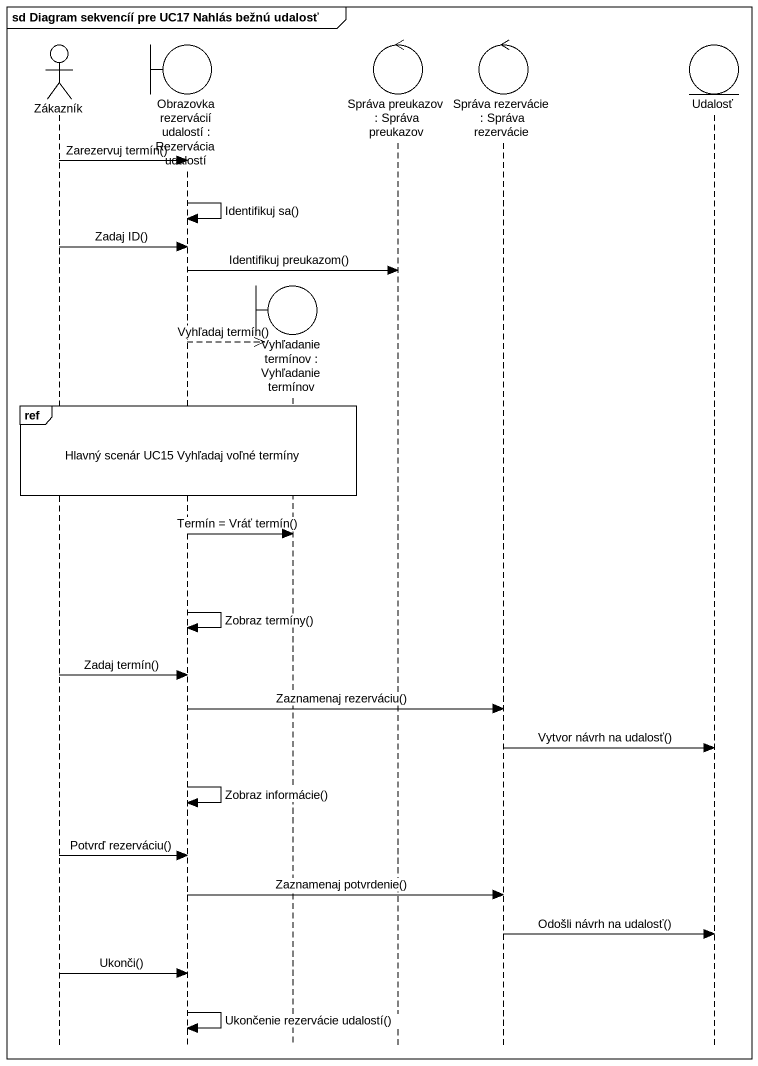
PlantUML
@startuml
mainframe sd Diagram sekvencíí pre UC17 Nahlás bežnú udalosť
hide footbox
actor Zákazník
boundary "Obrazovka rezervácií udalostí : Rezervácia udalostí" as Obrazovka_rezervácií
boundary "Vyhľadanie termínov : Vyhľadanie termínov" as Vyhľadanie_termínov
control "Správa preukazov : Správa preukazov" as Správa_preukazov
control "Správa rezervácie : Správa rezervácie" as Správa_rezervácie
entity Udalosť

Zákazník -> Obrazovka_rezervácií : Zarezervuj termín()
Obrazovka_rezervácií -> Obrazovka_rezervácií : Identifikuj sa()
Zákazník -> Obrazovka_rezervácií : Zadaj ID()
Obrazovka_rezervácií -> Správa_preukazov : Identifikuj preukazom()
Obrazovka_rezervácií -->> Vyhľadanie_termínov ** : Vyhľadaj termín()
ref over Zákazník, Obrazovka_rezervácií, Vyhľadanie_termínov : Hlavný scenár UC15 Vyhľadaj voľné termíny
Obrazovka_rezervácií -> Vyhľadanie_termínov : Termín = Vráť termín()
Obrazovka_rezervácií -> Obrazovka_rezervácií : Zobraz termíny()
Zákazník -> Obrazovka_rezervácií : Zadaj termín()
Obrazovka_rezervácií -> Správa_rezervácie : Zaznamenaj rezerváciu()
Správa_rezervácie -> Udalosť : Vytvor návrh na udalosť()
Obrazovka_rezervácií -> Obrazovka_rezervácií : Zobraz informácie()
Zákazník -> Obrazovka_rezervácií : Potvrď rezerváciu()
Obrazovka_rezervácií -> Správa_rezervácie : Zaznamenaj potvrdenie()
Správa_rezervácie -> Udalosť : Odošli návrh na udalosť()
Zákazník -> Obrazovka_rezervácií : Ukonči()
Obrazovka_rezervácií -> Obrazovka_rezervácií : Ukončenie rezervácie udalostí()
@enduml
